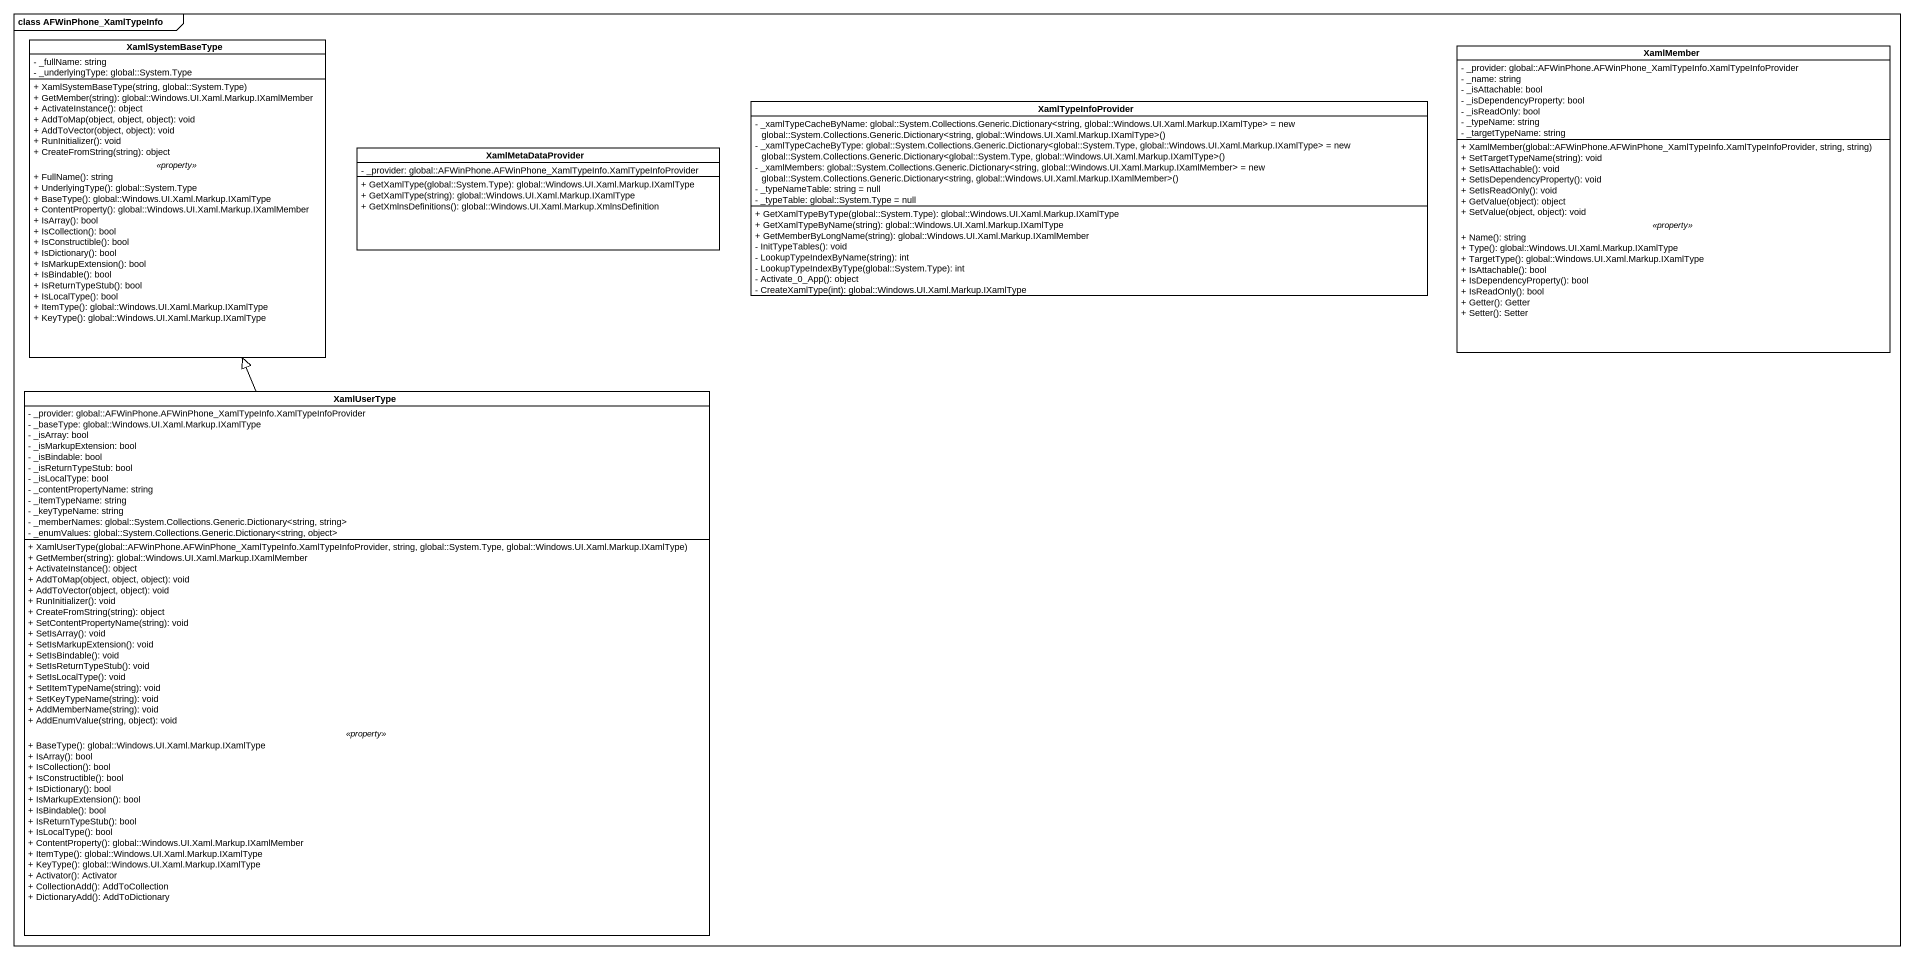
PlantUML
@startuml
mainframe class AFWinPhone_XamlTypeInfo
hide circle
hide empty members
skinparam classAttributeIconSize 0
class XamlSystemBaseType {
  - _fullName: string
  - _underlyingType: global::System.Type
  --
  + XamlSystemBaseType(string, global::System.Type)
  + GetMember(string): global::Windows.UI.Xaml.Markup.IXamlMember
  + ActivateInstance(): object
  + AddToMap(object, object, object): void
  + AddToVector(object, object): void
  + RunInitializer(): void
  + CreateFromString(string): object
  .. <<property>> ..
  + FullName(): string
  + UnderlyingType(): global::System.Type
  + BaseType(): global::Windows.UI.Xaml.Markup.IXamlType
  + ContentProperty(): global::Windows.UI.Xaml.Markup.IXamlMember
  + IsArray(): bool
  + IsCollection(): bool
  + IsConstructible(): bool
  + IsDictionary(): bool
  + IsMarkupExtension(): bool
  + IsBindable(): bool
  + IsReturnTypeStub(): bool
  + IsLocalType(): bool
  + ItemType(): global::Windows.UI.Xaml.Markup.IXamlType
  + KeyType(): global::Windows.UI.Xaml.Markup.IXamlType
}
class XamlMember {
  - _provider: global::AFWinPhone.AFWinPhone_XamlTypeInfo.XamlTypeInfoProvider
  - _name: string
  - _isAttachable: bool
  - _isDependencyProperty: bool
  - _isReadOnly: bool
  - _typeName: string
  - _targetTypeName: string
  --
  + XamlMember(global::AFWinPhone.AFWinPhone_XamlTypeInfo.XamlTypeInfoProvider, string, string)
  + SetTargetTypeName(string): void
  + SetIsAttachable(): void
  + SetIsDependencyProperty(): void
  + SetIsReadOnly(): void
  + GetValue(object): object
  + SetValue(object, object): void
  .. <<property>> ..
  + Name(): string
  + Type(): global::Windows.UI.Xaml.Markup.IXamlType
  + TargetType(): global::Windows.UI.Xaml.Markup.IXamlType
  + IsAttachable(): bool
  + IsDependencyProperty(): bool
  + IsReadOnly(): bool
  + Getter(): Getter
  + Setter(): Setter
}
class XamlTypeInfoProvider {
  {field} - _xamlTypeCacheByName: global::System.Collections.Generic.Dictionary<string, global::Windows.UI.Xaml.Markup.IXamlType> = new global::System.Collections.Generic.Dictionary<string, global::Windows.UI.Xaml.Markup.IXamlType>()
  {field} - _xamlTypeCacheByType: global::System.Collections.Generic.Dictionary<global::System.Type, global::Windows.UI.Xaml.Markup.IXamlType> = new global::System.Collections.Generic.Dictionary<global::System.Type, global::Windows.UI.Xaml.Markup.IXamlType>()
  {field} - _xamlMembers: global::System.Collections.Generic.Dictionary<string, global::Windows.UI.Xaml.Markup.IXamlMember> = new global::System.Collections.Generic.Dictionary<string, global::Windows.UI.Xaml.Markup.IXamlMember>()
  - _typeNameTable: string = null
  - _typeTable: global::System.Type = null
  + GetXamlTypeByType(global::System.Type): global::Windows.UI.Xaml.Markup.IXamlType
  + GetXamlTypeByName(string): global::Windows.UI.Xaml.Markup.IXamlType
  + GetMemberByLongName(string): global::Windows.UI.Xaml.Markup.IXamlMember
  - InitTypeTables(): void
  - LookupTypeIndexByName(string): int
  - LookupTypeIndexByType(global::System.Type): int
  - Activate_0_App(): object
  - CreateXamlType(int): global::Windows.UI.Xaml.Markup.IXamlType
}
class XamlMetaDataProvider {
  - _provider: global::AFWinPhone.AFWinPhone_XamlTypeInfo.XamlTypeInfoProvider
  + GetXamlType(global::System.Type): global::Windows.UI.Xaml.Markup.IXamlType
  + GetXamlType(string): global::Windows.UI.Xaml.Markup.IXamlType
  + GetXmlnsDefinitions(): global::Windows.UI.Xaml.Markup.XmlnsDefinition
}
class XamlUserType {
  - _provider: global::AFWinPhone.AFWinPhone_XamlTypeInfo.XamlTypeInfoProvider
  - _baseType: global::Windows.UI.Xaml.Markup.IXamlType
  - _isArray: bool
  - _isMarkupExtension: bool
  - _isBindable: bool
  - _isReturnTypeStub: bool
  - _isLocalType: bool
  - _contentPropertyName: string
  - _itemTypeName: string
  - _keyTypeName: string
  - _memberNames: global::System.Collections.Generic.Dictionary<string, string>
  - _enumValues: global::System.Collections.Generic.Dictionary<string, object>
  --
  + XamlUserType(global::AFWinPhone.AFWinPhone_XamlTypeInfo.XamlTypeInfoProvider, string, global::System.Type, global::Windows.UI.Xaml.Markup.IXamlType)
  + GetMember(string): global::Windows.UI.Xaml.Markup.IXamlMember
  + ActivateInstance(): object
  + AddToMap(object, object, object): void
  + AddToVector(object, object): void
  + RunInitializer(): void
  + CreateFromString(string): object
  + SetContentPropertyName(string): void
  + SetIsArray(): void
  + SetIsMarkupExtension(): void
  + SetIsBindable(): void
  + SetIsReturnTypeStub(): void
  + SetIsLocalType(): void
  + SetItemTypeName(string): void
  + SetKeyTypeName(string): void
  + AddMemberName(string): void
  + AddEnumValue(string, object): void
  .. <<property>> ..
  + BaseType(): global::Windows.UI.Xaml.Markup.IXamlType
  + IsArray(): bool
  + IsCollection(): bool
  + IsConstructible(): bool
  + IsDictionary(): bool
  + IsMarkupExtension(): bool
  + IsBindable(): bool
  + IsReturnTypeStub(): bool
  + IsLocalType(): bool
  + ContentProperty(): global::Windows.UI.Xaml.Markup.IXamlMember
  + ItemType(): global::Windows.UI.Xaml.Markup.IXamlType
  + KeyType(): global::Windows.UI.Xaml.Markup.IXamlType
  + Activator(): Activator
  + CollectionAdd(): AddToCollection
  + DictionaryAdd(): AddToDictionary
}
XamlUserType -up-|> XamlSystemBaseType
@enduml
